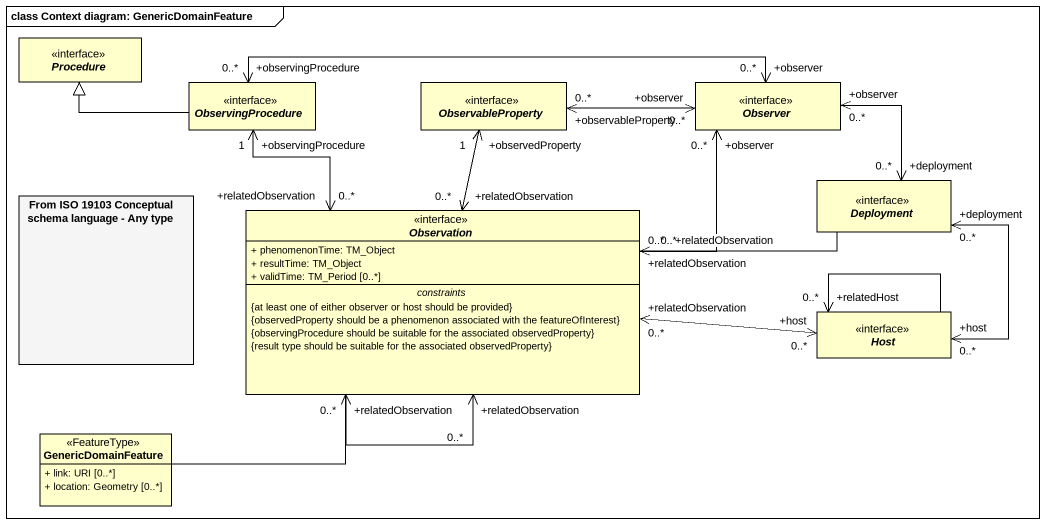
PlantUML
@startuml
mainframe class Context diagram: GenericDomainFeature
allowmixing
hide circle
hide empty members
skinparam classAttributeIconSize 0
interface Procedure
interface ObservingProcedure
interface ObservableProperty
interface Observer
rectangle "From ISO 19103 Conceptual schema language - Any type" as From_ISO_19103_Conceptual #F5F5F5
interface Deployment
interface Observation {
  + phenomenonTime: TM_Object
  + resultTime: TM_Object
  + validTime: TM_Period [0..*]
  -- constraints --
  {at least one of either observer or host should be provided}
  {observedProperty should be a phenomenon associated with the featureOfInterest}
  {observingProcedure should be suitable for the associated observedProperty}
  {result type should be suitable for the associated observedProperty}
}
interface Host
class GenericDomainFeature <<FeatureType>> {
  + link: URI [0..*]
  + location: Geometry [0..*]
}
ObservingProcedure -left-|> Procedure
Observer "+observer\n0..*" <-left-> "+observingProcedure\n0..*" ObservingProcedure
Observer "+observer\n0..*" <-left-> "+observableProperty\n0..*" ObservableProperty
Observer "+observer\n0..*" <--> "+deployment\n0..*" Deployment
Deployment -left-> "+relatedObservation\n0..*" Observation
Observation "+relatedObservation\n0..*" <-up-> "+observingProcedure\n1" ObservingProcedure
Observation "+relatedObservation\n0..*" <-up-> "+observedProperty\n1" ObservableProperty
Observation "+relatedObservation\n0..*" <-up-> "+observer\n0..*" Observer
Observation --> "+relatedObservation\n0..*" Observation
Host "+host\n0..*" <-up-> "+deployment\n0..*" Deployment
Host "+host\n0..*" <-left-> "+relatedObservation\n0..*" Observation
Host --> "+relatedHost\n0..*" Host
GenericDomainFeature -right-> "+relatedObservation\n0..*" Observation
@enduml
